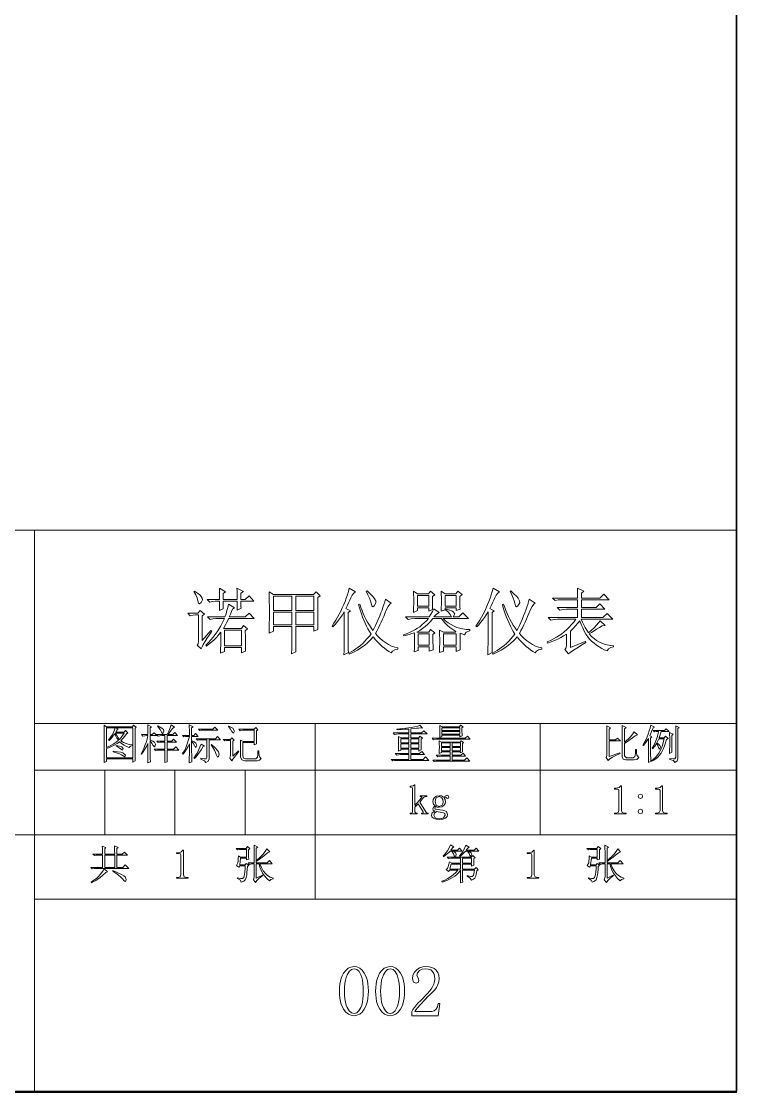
# Model space of a CAD drawing. Extents: x 21 to 293, y 5 to 205.
# Drawn here: x 241.7 to 292.6, y 5.2 to 81.5 of the extents above; entities that cross this region are included whole.
import ezdxf

# ---------------------------------------------------------------- set-up
doc = ezdxf.new("R2010")
doc.units = 0

msp = doc.modelspace()

# ---------------------------------------------------------------- linework, layer by layer
at = {"color": 7, "lineweight": 35}
for q in [(292.64, 205.316), (20.64, 5.316)]:
    msp.add_line((292.64, 5.316), q, dxfattribs=at)
at = {"color": 7, "lineweight": 13}
for p, q in [((127.767, 45.293), (292.639, 45.293)), ((242.663, 45.293), (242.663, 5.25)), ((292.639, 45.293), (292.639, 5.25)), ((242.663, 31.524), (292.639, 31.524)), ((242.663, 28.199), (292.639, 28.199)), ((127.767, 23.609), (292.639, 23.609)), ((242.663, 19.019), (292.639, 19.019)), ((127.767, 5.25), (292.639, 5.25))]:
    msp.add_line(p, q, dxfattribs=at)
at = {"color": 7, "lineweight": 13, "ltscale": 0.312627}
msp.add_line((262.651, 31.524), (262.651, 19.019), dxfattribs=at)
at = {"color": 7, "lineweight": 13, "ltscale": 0.197883}
msp.add_line((278.649, 31.524), (278.649, 23.609), dxfattribs=at)
at = {"color": 7, "lineweight": 13, "ltscale": 0.114744}
for p, q in [((247.655, 28.199), (247.655, 23.609)), ((252.654, 28.199), (252.654, 23.609)), ((257.652, 28.199), (257.652, 23.609))]:
    msp.add_line(p, q, dxfattribs=at)
at = {"color": 7, "lineweight": 13}
for points in [[(254.009, 40.923), (254.049, 40.963), (254.263, 40.814), (254.42, 40.688), (254.522, 40.584), (254.602, 40.451), (254.622, 40.334), (254.532, 40.134), (254.411, 40.044), (254.341, 40.099), (254.291, 40.264), (254.233, 40.47), (254.139, 40.69)], [(257.548, 40.937), (257.347, 40.813), (257.347, 40.358), (257.668, 40.358), (257.95, 40.62), (258.272, 40.238), (257.347, 40.238), (257.349, 40.039), (257.356, 39.871), (257.367, 39.735), (257.085, 39.594), (257.085, 40.238), (256.1, 40.238), (256.1, 39.695), (255.819, 39.574), (255.83, 39.836), (255.837, 40.057), (255.839, 40.238), (255.517, 40.238), (255.341, 40.223), (255.135, 40.177), (254.954, 40.358), (255.839, 40.358), (255.839, 40.631), (255.839, 40.845), (255.839, 40.999), (255.819, 41.164), (256.261, 40.917), (256.1, 40.793), (256.1, 40.358), (257.085, 40.358), (257.085, 40.641), (257.085, 40.854), (257.085, 40.999), (257.065, 41.164)], [(261.252, 38.436), (261.252, 37.458), (261.253, 37.223), (261.257, 37.005), (261.263, 36.805), (261.272, 36.623), (260.95, 36.48), (260.971, 36.867), (260.971, 37.024), (260.971, 37.203), (260.971, 37.405), (260.971, 37.629), (260.971, 37.876), (260.971, 38.145), (260.971, 38.436), (259.664, 38.436), (259.664, 38.115), (259.362, 37.954), (259.368, 38.202), (259.373, 38.45), (259.377, 38.697), (259.38, 38.945), (259.382, 39.193), (259.382, 39.441), (259.382, 39.688), (259.38, 39.934), (259.377, 40.179), (259.373, 40.423), (259.368, 40.665), (259.362, 40.907), (259.684, 40.719), (262.519, 40.719), (262.72, 40.907), (263.001, 40.625), (262.82, 40.505), (262.82, 39.039), (262.822, 38.8), (262.825, 38.587), (262.832, 38.399), (262.84, 38.235), (262.539, 38.115), (262.539, 38.436)], [(259.664, 40.598), (259.664, 39.586), (260.971, 39.586), (260.971, 40.598)], [(261.252, 40.598), (261.252, 39.586), (262.539, 39.586), (262.539, 40.598)], [(264.684, 36.429), (264.693, 36.7), (264.7, 36.948), (264.703, 37.174), (264.705, 37.376), (264.705, 39.471), (264.576, 39.263), (264.445, 39.069), (264.313, 38.887), (264.177, 38.719), (264.04, 38.565), (263.9, 38.423), (263.84, 38.464), (263.978, 38.668), (264.109, 38.877), (264.235, 39.091), (264.354, 39.31), (264.467, 39.534), (264.574, 39.764), (264.674, 39.996), (264.767, 40.228), (264.853, 40.461), (264.931, 40.695), (265.003, 40.929), (265.066, 41.164), (265.509, 40.902), (265.393, 40.819), (265.285, 40.678), (265.187, 40.479), (265.104, 40.303), (265.016, 40.116), (264.923, 39.92), (264.825, 39.713), (265.147, 39.553), (264.986, 39.431), (264.986, 37.457), (264.987, 37.229), (264.991, 37.008), (264.997, 36.795), (265.006, 36.59)], [(266.333, 40.983), (266.551, 40.77), (266.722, 40.591), (266.846, 40.446), (266.949, 40.266), (266.956, 40.111), (266.836, 39.908), (266.735, 39.847), (266.665, 39.908), (266.615, 40.091), (266.571, 40.258), (266.499, 40.456), (266.4, 40.684), (266.273, 40.943)], [(269.635, 39.433), (269.644, 39.632), (269.65, 39.83), (269.654, 40.025), (269.655, 40.218), (269.653, 40.472), (269.646, 40.718), (269.635, 40.958), (269.917, 40.77), (270.701, 40.77), (270.842, 40.958), (271.163, 40.702), (270.982, 40.584), (270.984, 40.259), (270.987, 39.996), (270.994, 39.794), (271.003, 39.654), (270.721, 39.533), (270.721, 39.775), (269.917, 39.775), (269.917, 39.573)], [(269.917, 40.65), (269.917, 39.895), (270.721, 39.895), (270.721, 40.65)], [(271.606, 39.533), (271.617, 39.773), (271.624, 40.013), (271.626, 40.253), (271.624, 40.491), (271.617, 40.724), (271.606, 40.951), (271.887, 40.77), (272.651, 40.77), (272.792, 40.958), (273.094, 40.722), (272.933, 40.584), (272.934, 40.282), (272.938, 40.03), (272.944, 39.828), (272.953, 39.674), (272.671, 39.573), (272.671, 39.775), (271.887, 39.775), (271.887, 39.634)], [(271.887, 40.65), (271.887, 39.895), (272.671, 39.895), (272.671, 40.65)], [(274.928, 36.429), (274.937, 36.7), (274.943, 36.948), (274.947, 37.174), (274.948, 37.376), (274.948, 39.471), (274.82, 39.263), (274.689, 39.069), (274.556, 38.887), (274.421, 38.719), (274.283, 38.565), (274.144, 38.423), (274.083, 38.464), (274.221, 38.668), (274.353, 38.877), (274.478, 39.091), (274.597, 39.31), (274.71, 39.534), (274.817, 39.764), (274.918, 39.996), (275.011, 40.228), (275.096, 40.461), (275.175, 40.695), (275.246, 40.929), (275.31, 41.164), (275.752, 40.902), (275.636, 40.819), (275.529, 40.678), (275.431, 40.479), (275.348, 40.303), (275.26, 40.116), (275.167, 39.92), (275.069, 39.713), (275.39, 39.553), (275.23, 39.431), (275.23, 37.457), (275.231, 37.229), (275.235, 37.008), (275.241, 36.795), (275.25, 36.59)], [(276.577, 40.983), (276.794, 40.77), (276.965, 40.591), (277.089, 40.446), (277.192, 40.266), (277.2, 40.111), (277.079, 39.908), (276.979, 39.847), (276.908, 39.908), (276.858, 40.091), (276.814, 40.258), (276.742, 40.456), (276.643, 40.684), (276.516, 40.943)], [(280.824, 36.939), (281.869, 37.377), (281.909, 37.298), (281.629, 37.131), (281.378, 36.977), (281.155, 36.834), (280.962, 36.704), (280.798, 36.586), (280.663, 36.48), (280.422, 36.799), (280.497, 36.919), (280.522, 37.118), (280.522, 37.895), (280.328, 37.767), (280.122, 37.647), (279.904, 37.536), (279.673, 37.434), (279.43, 37.341), (279.175, 37.257), (279.155, 37.337), (279.39, 37.446), (279.611, 37.559), (279.818, 37.676), (280.013, 37.798), (280.194, 37.924), (280.361, 38.055), (280.549, 38.218), (280.728, 38.389), (280.897, 38.569), (281.056, 38.756), (281.206, 38.951), (279.899, 38.951), (279.648, 38.936), (279.416, 38.891), (279.235, 39.072), (281.326, 39.072), (281.326, 39.672), (280.542, 39.672), (280.291, 39.657), (280.06, 39.611), (279.879, 39.792), (281.326, 39.792), (281.326, 40.341), (280.2, 40.341), (279.949, 40.326), (279.718, 40.28), (279.537, 40.461), (281.326, 40.461), (281.324, 40.709), (281.317, 40.943), (281.306, 41.164), (281.769, 40.963), (281.608, 40.822), (281.608, 40.461), (282.915, 40.461), (283.196, 40.743), (283.578, 40.341), (281.608, 40.341), (281.608, 39.792), (282.633, 39.792), (282.895, 40.054), (283.257, 39.672), (281.608, 39.672), (281.608, 39.072), (283.116, 39.072), (283.417, 39.373), (283.819, 38.951), (281.588, 38.951), (281.672, 38.747), (281.765, 38.549), (281.865, 38.358), (281.974, 38.173), (282.09, 37.995), (282.311, 38.176), (282.505, 38.352), (282.674, 38.523), (282.817, 38.69), (282.935, 38.851), (283.277, 38.513), (283.076, 38.493), (282.871, 38.368), (282.677, 38.247), (282.492, 38.132), (282.316, 38.021), (282.151, 37.915), (282.317, 37.736), (282.492, 37.579), (282.678, 37.442), (282.875, 37.327), (283.043, 37.25), (283.228, 37.184), (283.429, 37.13), (283.647, 37.088), (283.88, 37.058), (283.88, 36.978), (283.685, 36.93), (283.531, 36.837), (283.417, 36.7), (283.225, 36.78), (283.036, 36.875), (282.852, 36.984), (282.671, 37.107), (282.494, 37.245), (282.322, 37.397), (282.179, 37.544), (282.044, 37.711), (281.917, 37.898), (281.798, 38.106), (281.687, 38.334), (281.583, 38.583), (281.487, 38.851), (281.34, 38.663), (281.181, 38.478), (281.008, 38.294), (280.824, 38.114)], [(255.899, 36.532), (255.905, 36.675), (255.91, 36.86), (255.914, 37.089), (255.917, 37.36), (255.919, 37.674), (255.919, 38.03), (255.785, 37.857), (255.635, 37.686), (255.472, 37.519), (255.294, 37.356), (255.101, 37.195), (254.894, 37.039), (254.854, 37.119), (255.037, 37.309), (255.209, 37.499), (255.37, 37.688), (255.52, 37.877), (255.658, 38.066), (255.785, 38.254), (255.901, 38.442), (256.005, 38.629), (256.099, 38.816), (256.181, 39.002), (255.557, 39.002), (255.366, 38.987), (255.155, 38.942), (254.974, 39.123), (256.221, 39.123), (256.296, 39.346), (256.362, 39.57), (256.417, 39.798), (256.462, 40.028), (256.904, 39.766), (256.744, 39.666), (256.674, 39.507), (256.601, 39.326), (256.522, 39.123), (257.668, 39.123), (257.95, 39.384), (258.292, 39.002), (256.482, 39.002), (256.414, 38.855), (256.331, 38.688), (256.233, 38.503), (256.12, 38.3), (257.387, 38.3), (257.528, 38.501), (257.829, 38.26), (257.668, 38.121), (257.669, 37.755), (257.671, 37.439), (257.673, 37.173), (257.677, 36.956), (257.682, 36.789), (257.689, 36.671), (257.407, 36.552), (257.407, 36.944), (256.181, 36.944), (256.181, 36.649)], [(265.81, 40.017), (265.892, 39.788), (265.978, 39.569), (266.066, 39.359), (266.158, 39.159), (266.253, 38.969), (266.375, 38.744), (266.499, 38.531), (266.626, 38.33), (266.755, 38.143), (266.845, 38.314), (266.939, 38.504), (267.035, 38.713), (267.135, 38.942), (267.238, 39.191), (267.322, 39.403), (267.399, 39.609), (267.469, 39.811), (267.533, 40.006), (267.59, 40.196), (267.64, 40.38), (268.062, 40.098), (267.958, 40.021), (267.846, 39.871), (267.727, 39.648), (267.6, 39.352), (267.522, 39.156), (267.439, 38.957), (267.35, 38.757), (267.255, 38.555), (267.155, 38.352), (267.048, 38.147), (266.936, 37.941), (267.086, 37.764), (267.255, 37.596), (267.443, 37.436), (267.65, 37.286), (267.867, 37.153), (268.085, 37.046), (268.304, 36.966), (268.525, 36.912), (268.525, 36.832), (268.304, 36.774), (268.149, 36.68), (268.062, 36.55), (267.894, 36.654), (267.73, 36.767), (267.572, 36.886), (267.419, 37.014), (267.266, 37.155), (267.107, 37.316), (266.944, 37.497), (266.775, 37.699), (266.635, 37.541), (266.488, 37.391), (266.333, 37.248), (266.171, 37.112), (266.001, 36.983), (265.826, 36.863), (265.644, 36.751), (265.457, 36.648), (265.265, 36.554), (265.066, 36.469), (265.026, 36.529), (265.195, 36.623), (265.362, 36.726), (265.529, 36.839), (265.695, 36.962), (265.861, 37.094), (266.023, 37.236), (266.179, 37.388), (266.33, 37.549), (266.475, 37.72), (266.615, 37.901), (266.504, 38.082), (266.397, 38.271), (266.295, 38.469), (266.196, 38.675), (266.102, 38.888), (266.013, 39.107), (265.931, 39.327), (265.857, 39.549), (265.79, 39.772), (265.73, 39.997)], [(272.953, 37.934), (272.954, 37.617), (272.956, 37.343), (272.96, 37.113), (272.966, 36.927), (272.973, 36.784), (272.671, 36.664), (272.671, 36.995), (271.767, 36.995), (271.767, 36.686), (271.485, 36.583), (271.494, 36.79), (271.5, 36.995), (271.504, 37.199), (271.505, 37.402), (271.504, 37.602), (271.5, 37.799), (271.494, 37.993), (271.485, 38.183), (271.767, 38.042), (272.611, 38.042), (272.651, 38.084), (272.433, 38.22), (272.233, 38.362), (272.053, 38.512), (271.892, 38.668), (271.749, 38.832), (271.626, 39.002), (271.023, 39.002), (270.846, 38.796), (270.663, 38.608), (270.475, 38.439), (270.281, 38.288), (270.082, 38.156), (269.877, 38.042), (270.721, 38.042), (270.862, 38.223), (271.163, 37.984), (271.023, 37.865), (271.023, 37.557), (271.026, 37.295), (271.03, 37.078), (271.035, 36.907), (271.043, 36.782), (270.761, 36.684), (270.761, 36.995), (269.977, 36.995), (269.977, 36.727), (269.696, 36.624), (269.707, 36.856), (269.714, 37.098), (269.716, 37.349), (269.716, 37.591), (269.716, 37.807), (269.716, 37.995), (269.517, 37.928), (269.324, 37.869), (269.135, 37.817), (268.952, 37.773), (268.932, 37.833), (269.151, 37.917), (269.359, 38.006), (269.556, 38.101), (269.742, 38.201), (269.917, 38.307), (270.083, 38.422), (270.245, 38.549), (270.402, 38.688), (270.554, 38.839), (270.701, 39.002), (269.736, 39.002), (269.485, 38.987), (269.253, 38.942), (269.072, 39.123), (270.761, 39.123), (270.877, 39.313), (270.985, 39.507), (271.083, 39.706), (271.465, 39.445), (271.269, 39.324), (271.083, 39.123), (272.35, 39.123), (272.26, 39.302), (272.126, 39.463), (271.947, 39.606), (271.988, 39.666), (272.211, 39.601), (272.372, 39.541), (272.47, 39.485), (272.571, 39.344), (272.47, 39.123), (272.872, 39.123), (273.154, 39.405), (273.556, 39.002), (271.746, 39.002), (271.924, 38.848), (272.116, 38.705), (272.321, 38.575), (272.541, 38.458), (272.73, 38.377), (272.936, 38.313), (273.159, 38.264), (273.4, 38.232), (273.656, 38.216), (273.656, 38.136), (273.4, 38.045), (273.274, 37.853), (272.973, 37.954)], [(276.054, 40.017), (276.136, 39.788), (276.221, 39.569), (276.31, 39.359), (276.401, 39.159), (276.496, 38.969), (276.618, 38.744), (276.742, 38.531), (276.869, 38.33), (276.999, 38.143), (277.089, 38.314), (277.182, 38.504), (277.279, 38.713), (277.378, 38.942), (277.481, 39.191), (277.565, 39.403), (277.642, 39.609), (277.713, 39.811), (277.776, 40.006), (277.833, 40.196), (277.883, 40.38), (278.306, 40.098), (278.201, 40.021), (278.09, 39.871), (277.97, 39.648), (277.843, 39.352), (277.766, 39.156), (277.682, 38.957), (277.593, 38.757), (277.499, 38.555), (277.398, 38.352), (277.292, 38.147), (277.18, 37.941), (277.33, 37.764), (277.499, 37.596), (277.687, 37.436), (277.894, 37.286), (278.11, 37.153), (278.328, 37.046), (278.548, 36.966), (278.768, 36.912), (278.768, 36.832), (278.547, 36.774), (278.393, 36.68), (278.306, 36.55), (278.137, 36.654), (277.974, 36.767), (277.816, 36.886), (277.662, 37.014), (277.509, 37.155), (277.351, 37.316), (277.187, 37.497), (277.019, 37.699), (276.879, 37.541), (276.731, 37.391), (276.576, 37.248), (276.414, 37.112), (276.245, 36.983), (276.069, 36.863), (275.888, 36.751), (275.701, 36.648), (275.508, 36.554), (275.31, 36.469), (275.27, 36.529), (275.438, 36.623), (275.606, 36.726), (275.773, 36.839), (275.939, 36.962), (276.104, 37.094), (276.266, 37.236), (276.423, 37.388), (276.573, 37.549), (276.719, 37.72), (276.858, 37.901), (276.747, 38.082), (276.641, 38.271), (276.538, 38.469), (276.44, 38.675), (276.345, 38.888), (276.257, 39.107), (276.175, 39.327), (276.1, 39.549), (276.033, 39.772), (275.973, 39.997)], [(253.567, 39.38), (254.291, 39.38), (254.451, 39.582), (254.753, 39.32), (254.592, 39.2), (254.592, 37.45), (255.216, 38.154), (255.276, 38.114), (255.088, 37.827), (254.925, 37.571), (254.788, 37.345), (254.677, 37.149), (254.592, 36.983), (254.532, 36.847), (254.25, 37.109), (254.311, 37.209), (254.331, 37.39), (254.331, 39.26), (254.13, 39.26), (253.954, 39.245), (253.748, 39.2)], [(259.664, 39.466), (259.664, 38.557), (260.971, 38.557), (260.971, 39.466)], [(261.252, 39.466), (261.252, 38.557), (262.539, 38.557), (262.539, 39.466)], [(256.181, 38.179), (256.181, 37.064), (257.407, 37.064), (257.407, 38.179)], [(269.977, 37.922), (269.977, 37.116), (270.761, 37.116), (270.761, 37.922)], [(271.767, 37.922), (271.767, 37.116), (272.671, 37.116), (272.671, 37.922)], [(249.823, 31.189), (249.823, 29.287), (249.826, 29.069), (249.834, 28.874), (249.662, 28.782), (249.662, 29.024), (247.789, 29.024), (247.789, 28.832), (247.617, 28.759), (247.625, 28.992), (247.628, 29.231), (247.628, 30.966), (247.625, 31.173), (247.617, 31.402), (247.789, 31.299), (249.639, 31.299), (249.719, 31.407), (249.903, 31.258)], [(250.897, 29.369), (250.898, 29.235), (250.902, 29.045), (250.908, 28.799), (250.724, 28.73), (250.728, 28.956), (250.731, 29.183), (250.733, 29.412), (250.735, 29.643), (250.736, 29.877), (250.736, 30.111), (250.634, 29.893), (250.523, 29.695), (250.404, 29.517), (250.276, 29.358), (250.242, 29.381), (250.345, 29.556), (250.44, 29.748), (250.526, 29.955), (250.604, 30.178), (250.674, 30.417), (250.736, 30.671), (250.655, 30.671), (250.512, 30.663), (250.38, 30.637), (250.276, 30.74), (250.736, 30.74), (250.735, 30.946), (250.731, 31.178), (250.724, 31.436), (250.989, 31.297), (250.897, 31.216), (250.897, 30.74), (251.046, 30.74), (251.172, 30.867), (251.368, 30.671), (250.897, 30.671), (250.897, 30.363), (251.081, 30.269), (251.195, 30.192), (251.276, 30.054), (251.247, 29.941), (251.195, 29.872), (251.115, 29.975), (251.02, 30.14), (250.897, 30.294)], [(252.103, 29.642), (252.104, 29.373), (252.106, 29.145), (252.11, 28.958), (252.115, 28.811), (251.931, 28.742), (251.936, 28.954), (251.939, 29.174), (251.941, 29.404), (251.942, 29.642), (251.552, 29.642), (251.408, 29.633), (251.276, 29.607), (251.172, 29.711), (251.942, 29.711), (251.942, 30.201), (251.747, 30.201), (251.603, 30.192), (251.471, 30.166), (251.368, 30.27), (251.942, 30.27), (251.942, 30.671), (251.735, 30.671), (251.592, 30.663), (251.46, 30.637), (251.356, 30.74), (252.103, 30.74), (252.226, 30.993), (252.318, 31.225), (252.379, 31.436), (252.62, 31.274), (252.505, 31.19), (252.39, 31.053), (252.278, 30.894), (252.172, 30.74), (252.505, 30.74), (252.643, 30.878), (252.85, 30.671), (252.103, 30.671), (252.103, 30.27), (252.425, 30.27), (252.563, 30.407), (252.769, 30.201), (252.103, 30.201), (252.103, 29.711), (252.563, 29.711), (252.712, 29.86), (252.93, 29.642)], [(251.425, 31.332), (251.448, 31.367), (251.724, 31.2), (251.839, 31.094), (251.873, 30.995), (251.827, 30.873), (251.77, 30.809), (251.689, 30.914), (251.595, 31.1)], [(253.847, 30.268), (253.847, 29.883), (253.848, 29.554), (253.85, 29.281), (253.852, 29.064), (253.855, 28.903), (253.859, 28.799), (253.675, 28.73), (253.678, 28.905), (253.681, 29.1), (253.683, 29.315), (253.685, 29.551), (253.686, 29.808), (253.686, 30.084), (253.594, 29.887), (253.488, 29.697), (253.37, 29.514), (253.238, 29.338), (253.204, 29.384), (253.306, 29.562), (253.4, 29.75), (253.485, 29.95), (253.561, 30.16), (253.628, 30.381), (253.686, 30.612), (253.399, 30.612), (253.296, 30.589), (253.204, 30.681), (253.686, 30.681), (253.686, 30.891), (253.683, 31.087), (253.68, 31.269), (253.675, 31.436), (253.95, 31.299), (253.847, 31.219), (253.847, 30.681), (253.996, 30.681), (254.123, 30.808), (254.318, 30.612), (253.847, 30.612), (253.847, 30.326), (254.029, 30.219), (254.14, 30.13), (254.215, 29.992), (254.18, 29.895), (254.123, 29.832), (254.042, 29.969), (253.953, 30.136)], [(256.463, 31.313), (256.486, 31.348), (256.632, 31.273), (256.773, 31.187), (256.899, 30.992), (256.819, 30.842), (256.704, 30.957), (256.615, 31.127)], [(268.572, 29.563), (268.579, 29.743), (268.582, 29.917), (268.584, 30.086), (268.582, 30.253), (268.579, 30.424), (268.572, 30.597), (268.744, 30.505), (269.307, 30.505), (269.307, 30.789), (268.572, 30.789), (268.428, 30.78), (268.296, 30.754), (268.193, 30.858), (269.307, 30.858), (269.307, 31.127), (269.03, 31.116), (268.793, 31.107), (268.599, 31.099), (268.446, 31.093), (268.446, 31.138), (268.667, 31.153), (268.88, 31.171), (269.084, 31.192), (269.28, 31.216), (269.468, 31.244), (269.743, 31.294), (269.953, 31.349), (270.1, 31.407), (270.272, 31.205), (270.132, 31.211), (269.985, 31.205), (269.855, 31.189), (269.679, 31.17), (269.457, 31.149), (269.457, 30.858), (270.215, 30.858), (270.387, 31.019), (270.606, 30.789), (269.457, 30.789), (269.457, 30.505), (270.02, 30.505), (270.1, 30.62), (270.272, 30.482), (270.181, 30.403), (270.181, 30.177), (270.183, 29.975), (270.187, 29.797), (270.192, 29.643), (270.031, 29.563), (270.031, 29.701), (269.457, 29.701), (269.457, 29.387), (270.077, 29.387), (270.227, 29.537), (270.433, 29.318), (269.457, 29.318), (269.457, 28.975), (270.318, 28.975), (270.502, 29.159), (270.732, 28.907), (268.434, 28.907), (268.291, 28.898), (268.159, 28.872), (268.055, 28.975), (269.307, 28.975), (269.307, 29.318), (268.721, 29.318), (268.578, 29.31), (268.446, 29.284), (268.342, 29.387), (269.307, 29.387), (269.307, 29.701), (268.744, 29.701), (268.744, 29.632)], [(273.09, 31.213), (273.091, 30.964), (273.095, 30.778), (273.102, 30.655), (272.941, 30.586), (272.941, 30.701), (271.665, 30.701), (271.665, 30.597), (271.505, 30.528), (271.513, 30.735), (271.516, 30.989), (271.513, 31.224), (271.505, 31.379), (271.677, 31.299), (272.918, 31.299), (272.987, 31.407), (273.17, 31.281)], [(283.405, 30.584), (283.405, 30.826), (283.402, 31.035), (283.399, 31.211), (283.394, 31.354), (283.67, 31.227), (283.566, 31.134), (283.566, 30.358), (284.026, 30.358), (284.164, 30.496), (284.37, 30.289), (283.566, 30.289), (283.566, 29.181), (284.324, 29.443), (284.347, 29.398), (284.04, 29.251), (283.796, 29.121), (283.615, 29.006), (283.497, 28.907), (283.359, 29.102), (283.405, 29.263)], [(284.497, 30.781), (284.496, 31), (284.492, 31.199), (284.485, 31.377), (284.773, 31.24), (284.658, 31.148), (284.658, 30.185), (284.813, 30.312), (284.956, 30.445), (285.089, 30.586), (285.248, 30.784), (285.347, 30.941), (285.577, 30.724), (285.422, 30.661), (285.232, 30.518), (285.071, 30.392), (284.88, 30.258), (284.658, 30.117), (284.658, 29.223), (284.807, 29.085), (285.278, 29.085), (285.404, 29.189), (285.433, 29.364), (285.45, 29.683), (285.508, 29.683), (285.518, 29.444), (285.548, 29.281), (285.68, 29.108), (285.548, 28.976), (285.347, 28.936), (284.75, 28.936), (284.56, 28.99), (284.497, 29.154)], [(286.362, 28.759), (286.369, 28.986), (286.372, 29.165), (286.374, 29.296), (286.374, 30.471), (286.231, 30.258), (286.108, 30.091), (286.006, 29.969), (285.972, 29.992), (286.09, 30.198), (286.193, 30.397), (286.28, 30.586), (286.351, 30.767), (286.427, 30.996), (286.489, 31.209), (286.534, 31.407), (286.787, 31.27), (286.695, 31.213), (286.587, 30.956), (286.506, 30.766), (286.454, 30.642), (286.615, 30.574), (286.523, 30.494), (286.523, 29.273), (286.526, 29.067), (286.534, 28.839)], [(288.315, 30.836), (288.314, 30.982), (288.31, 31.16), (288.304, 31.372), (288.557, 31.247), (288.465, 31.178), (288.465, 29.022), (288.413, 28.865), (288.235, 28.759), (288.14, 28.888), (287.879, 28.976), (287.89, 29.033), (288.123, 29.003), (288.246, 29.005), (288.315, 29.136)], [(247.789, 31.23), (247.789, 29.817), (248.044, 29.935), (248.269, 30.061), (248.463, 30.194), (248.628, 30.334), (248.532, 30.478), (248.444, 30.635), (248.364, 30.805), (248.239, 30.624), (248.108, 30.463), (247.973, 30.322), (247.939, 30.345), (248.055, 30.508), (248.158, 30.675), (248.249, 30.845), (248.349, 31.071), (248.398, 31.23)], [(247.789, 29.093), (249.662, 29.093), (249.662, 31.23), (248.421, 31.23), (248.616, 31.122), (248.547, 31.085), (248.444, 30.917), (249.053, 30.917), (249.133, 31.02), (249.306, 30.86), (249.214, 30.804), (249.082, 30.627), (248.948, 30.461), (248.812, 30.305), (248.996, 30.188), (249.194, 30.098), (249.404, 30.035), (249.627, 29.999), (249.627, 29.954), (249.487, 29.914), (249.409, 29.818), (249.215, 29.899), (249.033, 29.994), (248.864, 30.103), (248.708, 30.226), (248.543, 30.106), (248.368, 29.999), (248.184, 29.906), (247.991, 29.827), (247.789, 29.761)], [(248.41, 30.848), (248.516, 30.67), (248.619, 30.521), (248.72, 30.4), (248.827, 30.531), (248.934, 30.68), (249.041, 30.848)], [(254.502, 29.053), (254.749, 29.012), (254.87, 29.006), (254.927, 29.099), (254.927, 30.377), (254.364, 30.377), (254.261, 30.354), (254.169, 30.446), (255.536, 30.446), (255.685, 30.595), (255.904, 30.377), (255.099, 30.377), (255.099, 29.006), (255.03, 28.848), (254.847, 28.742), (254.76, 28.874), (254.502, 28.995)], [(254.341, 31.123), (255.364, 31.123), (255.501, 31.26), (255.708, 31.054), (254.536, 31.054), (254.433, 31.031)], [(257.336, 29.166), (257.336, 29.963), (257.333, 30.153), (257.325, 30.355), (257.508, 30.24), (258.301, 30.24), (258.301, 31.054), (257.52, 31.054), (257.302, 31.019), (257.198, 31.123), (258.29, 31.123), (258.405, 31.237), (258.565, 31.076), (258.462, 31.007), (258.463, 30.671), (258.465, 30.406), (258.468, 30.213), (258.473, 30.091), (258.301, 30.01), (258.301, 30.171), (257.497, 30.171), (257.497, 29.223), (257.54, 29.067), (257.669, 29.015), (258.416, 29.015), (258.525, 29.13), (258.55, 29.299), (258.565, 29.578), (258.623, 29.578), (258.629, 29.424), (258.646, 29.262), (258.695, 29.123), (258.795, 29.038), (258.683, 28.917), (258.508, 28.877), (257.623, 28.877), (257.408, 28.949)], [(270.965, 30.475), (273.32, 30.475), (273.481, 30.625), (273.676, 30.407), (271.286, 30.407), (271.068, 30.372)], [(271.665, 31.23), (271.665, 31.034), (272.941, 31.034), (272.941, 31.23)], [(271.665, 30.965), (271.665, 30.77), (272.941, 30.77), (272.941, 30.965)], [(287.649, 30.401), (287.584, 30.153), (287.517, 29.936), (287.446, 29.751), (287.373, 29.597), (287.269, 29.424), (287.154, 29.27), (287.029, 29.138), (286.894, 29.023), (286.753, 28.923), (286.603, 28.839), (286.58, 28.873), (286.751, 29.006), (286.897, 29.144), (287.017, 29.287), (287.119, 29.438), (287.209, 29.599), (287.287, 29.77), (287.358, 29.961), (287.425, 30.183), (287.488, 30.436), (287.097, 30.436), (287.029, 30.284), (286.96, 30.149), (287.1, 30.045), (287.178, 29.965), (287.224, 29.861), (287.184, 29.752), (287.132, 29.701), (287.074, 29.816), (287.023, 29.962), (286.937, 30.103), (286.816, 29.919), (286.661, 29.735), (286.626, 29.77), (286.748, 29.957), (286.854, 30.169), (286.942, 30.404), (287.012, 30.631), (287.06, 30.818), (287.086, 30.965), (286.925, 30.965), (286.799, 30.942), (286.695, 31.034), (287.511, 31.034), (287.637, 31.161), (287.833, 30.965), (287.27, 30.965), (287.215, 30.788), (287.12, 30.505), (287.477, 30.505), (287.569, 30.62), (287.764, 30.47)], [(288.028, 29.946), (288.031, 29.773), (288.04, 29.482), (287.867, 29.403), (287.876, 29.714), (287.879, 29.901), (287.879, 30.534), (287.876, 30.718), (287.867, 30.885), (288.12, 30.772), (288.028, 30.681)], [(248.479, 29.963), (248.714, 29.912), (248.869, 29.867), (248.973, 29.723), (248.927, 29.622), (248.846, 29.675), (248.694, 29.792), (248.467, 29.931)], [(254.513, 30.067), (254.766, 29.917), (254.651, 29.859), (254.535, 29.66), (254.416, 29.477), (254.294, 29.311), (254.17, 29.162), (254.042, 29.029), (254.008, 29.063), (254.131, 29.24), (254.243, 29.429), (254.344, 29.629), (254.434, 29.842)], [(255.272, 30.044), (255.519, 29.789), (255.68, 29.608), (255.754, 29.502), (255.8, 29.34), (255.754, 29.19), (255.697, 29.121), (255.593, 29.317), (255.541, 29.461), (255.464, 29.626), (255.363, 29.813), (255.237, 30.021)], [(256.566, 29.059), (256.612, 29.263), (256.612, 30.318), (256.474, 30.318), (256.331, 30.31), (256.199, 30.284), (256.095, 30.387), (256.601, 30.387), (256.716, 30.502), (256.876, 30.342), (256.773, 30.262), (256.773, 29.206), (257.175, 29.581), (257.21, 29.547), (257.032, 29.318), (256.891, 29.13), (256.785, 28.983), (256.716, 28.877)], [(268.744, 30.436), (268.744, 30.152), (269.307, 30.152), (269.307, 30.436)], [(268.744, 30.083), (268.744, 29.77), (269.307, 29.77), (269.307, 30.083)], [(269.457, 30.436), (269.457, 30.152), (270.031, 30.152), (270.031, 30.436)], [(269.457, 30.083), (269.457, 29.77), (270.031, 29.77), (270.031, 30.083)], [(273.125, 30.106), (273.126, 29.837), (273.13, 29.636), (273.136, 29.501), (272.975, 29.432), (272.975, 29.524), (272.389, 29.524), (272.389, 29.27), (273.01, 29.27), (273.17, 29.407), (273.354, 29.201), (272.389, 29.201), (272.389, 28.917), (273.274, 28.917), (273.446, 29.077), (273.642, 28.848), (271.39, 28.848), (271.246, 28.839), (271.114, 28.813), (271.011, 28.917), (272.24, 28.917), (272.24, 29.201), (271.642, 29.201), (271.499, 29.192), (271.367, 29.166), (271.263, 29.27), (272.24, 29.27), (272.24, 29.524), (271.631, 29.524), (271.631, 29.455), (271.47, 29.398), (271.479, 29.628), (271.482, 29.856), (271.479, 30.081), (271.47, 30.303), (271.631, 30.211), (272.964, 30.211), (273.033, 30.303), (273.205, 30.176)], [(271.631, 30.142), (271.631, 29.887), (272.24, 29.887), (272.24, 30.142)], [(271.631, 29.818), (271.631, 29.593), (272.24, 29.593), (272.24, 29.818)], [(272.389, 30.142), (272.389, 29.887), (272.975, 29.887), (272.975, 30.142)], [(272.389, 29.818), (272.389, 29.593), (272.975, 29.593), (272.975, 29.818)], [(248.26, 29.549), (248.572, 29.514), (248.804, 29.48), (248.955, 29.447), (249.133, 29.28), (249.087, 29.162), (248.973, 29.227), (248.863, 29.293), (248.708, 29.361), (248.507, 29.432), (248.26, 29.506)], [(270.083, 25.931), (270.513, 25.237), (270.576, 25.172), (270.638, 25.155), (270.683, 25.155), (270.683, 25.096), (270.219, 25.096), (270.219, 25.155), (270.253, 25.155), (270.332, 25.172), (270.321, 25.237), (269.97, 25.816), (269.742, 25.566), (269.742, 25.249), (269.771, 25.178), (269.845, 25.155), (269.903, 25.155), (269.903, 25.096), (269.405, 25.096), (269.405, 25.155), (269.462, 25.155), (269.543, 25.178), (269.566, 25.248), (269.566, 26.914), (269.543, 26.984), (269.462, 27.008), (269.393, 27.008), (269.393, 27.066), (269.497, 27.066), (269.622, 27.089), (269.717, 27.155), (269.742, 27.155), (269.742, 25.696), (270.22, 26.226), (270.237, 26.302), (270.185, 26.331), (270.117, 26.331), (270.117, 26.39), (270.595, 26.39), (270.595, 26.331), (270.538, 26.331), (270.453, 26.314), (270.356, 26.249)], [(284.444, 27.096), (284.444, 25.339), (284.501, 25.201), (284.662, 25.155), (284.777, 25.155), (284.777, 25.096), (283.946, 25.096), (283.946, 25.155), (284.049, 25.155), (284.216, 25.201), (284.268, 25.342), (284.268, 26.755), (284.239, 26.831), (284.153, 26.861), (283.946, 26.861), (283.946, 26.919), (284.049, 26.919), (284.271, 26.964), (284.4, 27.096)], [(287.365, 27.096), (287.365, 25.339), (287.423, 25.201), (287.584, 25.155), (287.699, 25.155), (287.699, 25.096), (286.867, 25.096), (286.867, 25.155), (286.971, 25.155), (287.137, 25.201), (287.189, 25.342), (287.189, 26.755), (287.16, 26.831), (287.074, 26.861), (286.867, 26.861), (286.867, 26.919), (286.971, 26.919), (287.193, 26.964), (287.321, 27.096)], [(271.731, 25.351), (271.881, 25.315), (271.985, 25.255), (272.066, 25.057), (272.029, 24.905), (271.921, 24.786), (271.734, 24.71), (271.463, 24.684), (271.243, 24.708), (271.069, 24.78), (270.956, 24.883), (270.918, 25), (270.975, 25.159), (271.154, 25.283), (271.046, 25.356), (271.007, 25.453), (271.056, 25.572), (271.178, 25.657), (271.058, 25.792), (271.007, 25.961), (271.037, 26.121), (271.126, 26.26), (271.27, 26.358), (271.463, 26.39), (271.639, 26.368), (271.782, 26.288), (271.932, 26.387), (272.046, 26.419), (272.13, 26.376), (272.154, 26.296), (272.136, 26.215), (272.069, 26.184), (272.009, 26.203), (271.973, 26.259), (271.918, 26.29), (271.827, 26.243), (271.896, 26.119), (271.918, 25.961), (271.891, 25.827), (271.81, 25.696), (271.669, 25.599), (271.462, 25.566), (271.336, 25.583), (271.245, 25.623), (271.177, 25.566), (271.154, 25.51), (271.177, 25.441), (271.246, 25.419), (271.389, 25.397), (271.517, 25.379)], [(271.183, 25.961), (271.258, 25.724), (271.463, 25.625), (271.672, 25.712), (271.725, 25.818), (271.742, 25.961), (271.722, 26.13), (271.661, 26.244), (271.463, 26.331), (271.264, 26.244), (271.203, 26.13)], [(285.954, 26.346), (285.908, 26.23), (285.792, 26.184), (285.676, 26.23), (285.63, 26.346), (285.676, 26.461), (285.792, 26.508), (285.908, 26.461)], [(271.269, 25.26), (271.133, 25.151), (271.095, 24.996), (271.193, 24.823), (271.315, 24.763), (271.487, 24.743), (271.653, 24.759), (271.78, 24.806), (271.889, 24.996), (271.862, 25.123), (271.78, 25.18), (271.541, 25.226), (271.408, 25.24)], [(285.954, 25.258), (285.908, 25.142), (285.792, 25.096), (285.676, 25.142), (285.63, 25.258), (285.676, 25.373), (285.792, 25.419), (285.908, 25.373)], [(272.448, 22.447), (272.593, 22.363), (272.66, 22.292), (272.689, 22.206), (272.643, 22.108), (272.574, 22.068), (272.54, 22.103), (272.494, 22.258), (272.379, 22.447), (272.241, 22.447), (272.145, 22.353), (272.04, 22.252), (271.918, 22.149), (271.77, 22.045), (271.747, 22.091), (271.905, 22.257), (272.057, 22.454), (272.186, 22.67), (272.275, 22.889), (272.505, 22.737), (272.416, 22.665), (272.287, 22.516), (272.781, 22.516), (272.919, 22.654), (273.114, 22.447)], [(247.494, 22.222), (247.493, 22.44), (247.489, 22.635), (247.483, 22.807), (247.735, 22.692), (247.655, 22.612), (247.655, 22.222), (248.367, 22.222), (248.366, 22.493), (248.362, 22.696), (248.356, 22.83), (248.609, 22.704), (248.528, 22.635), (248.528, 22.222), (248.907, 22.222), (249.057, 22.372), (249.275, 22.153), (248.528, 22.153), (248.528, 21.281), (248.942, 21.281), (249.126, 21.465), (249.378, 21.212), (247.046, 21.212), (246.903, 21.203), (246.77, 21.178), (246.667, 21.281), (247.494, 21.281), (247.494, 22.153), (247.195, 22.153), (247.052, 22.145), (246.92, 22.119), (246.816, 22.222)], [(247.655, 22.153), (247.655, 21.281), (248.367, 21.281), (248.367, 22.153)], [(253.261, 22.506), (253.261, 20.75), (253.318, 20.611), (253.479, 20.565), (253.594, 20.565), (253.594, 20.506), (252.763, 20.506), (252.763, 20.565), (252.866, 20.565), (253.033, 20.612), (253.084, 20.752), (253.084, 22.166), (253.056, 22.242), (252.969, 22.271), (252.763, 22.271), (252.763, 22.33), (252.866, 22.33), (253.088, 22.374), (253.217, 22.506)], [(257.013, 22.634), (257.725, 22.634), (257.817, 22.76), (257.99, 22.622), (257.898, 22.539), (257.899, 22.276), (257.903, 22.056), (257.909, 21.878), (257.748, 21.821), (257.748, 21.947), (257.323, 21.947), (257.266, 21.457), (257.656, 21.457), (257.737, 21.572), (257.909, 21.434), (257.817, 21.354), (257.801, 21.129), (257.784, 20.931), (257.766, 20.76), (257.725, 20.553), (257.662, 20.408), (257.554, 20.307), (257.381, 20.235), (257.32, 20.37), (257.116, 20.5), (257.116, 20.547), (257.33, 20.503), (257.467, 20.489), (257.552, 20.559), (257.61, 20.771), (257.637, 20.966), (257.656, 21.171), (257.668, 21.389), (257.266, 21.389), (257.197, 21.297), (257.036, 21.422), (257.134, 21.602), (257.151, 21.723), (257.164, 21.892), (257.174, 22.108), (257.323, 22.016), (257.748, 22.016), (257.748, 22.565), (257.392, 22.565), (257.249, 22.556), (257.116, 22.531)], [(258.3, 21.605), (258.299, 21.918), (258.299, 22.189), (258.297, 22.419), (258.295, 22.607), (258.292, 22.754), (258.288, 22.859), (258.553, 22.732), (258.449, 22.652), (258.449, 21.605), (259.219, 21.605), (259.38, 21.765), (259.587, 21.536), (258.702, 21.536), (258.814, 21.268), (258.944, 21.04), (259.093, 20.852), (259.258, 20.703), (259.442, 20.594), (259.644, 20.525), (259.644, 20.479), (259.475, 20.43), (259.38, 20.329), (259.193, 20.5), (259.033, 20.683), (258.897, 20.878), (258.787, 21.085), (258.703, 21.304), (258.644, 21.536), (258.449, 21.536), (258.449, 20.523), (258.886, 20.741), (258.909, 20.707), (258.659, 20.509), (258.49, 20.344), (258.403, 20.212), (258.242, 20.408), (258.3, 20.615), (258.3, 21.536), (258.242, 21.536), (258.099, 21.527), (257.967, 21.501), (257.863, 21.605)], [(259.207, 22.606), (259.403, 22.399), (259.256, 22.321), (259.047, 22.157), (258.868, 22.01), (258.669, 21.86), (258.449, 21.708), (258.449, 21.777), (258.618, 21.917), (258.773, 22.059), (258.914, 22.203), (259.088, 22.413)], [(272.069, 21.195), (272.113, 21.339), (272.155, 21.504), (272.195, 21.69), (272.367, 21.575), (272.988, 21.575), (272.988, 21.947), (272.356, 21.947), (272.138, 21.913), (272.034, 22.016), (273.746, 22.016), (273.861, 22.131), (274.022, 21.968), (273.93, 21.907), (273.933, 21.616), (273.941, 21.449), (273.78, 21.38), (273.78, 21.506), (273.137, 21.506), (273.137, 21.163), (273.976, 21.163), (274.091, 21.278), (274.252, 21.117), (274.148, 21.048), (274.108, 20.809), (274.079, 20.664), (274.016, 20.514), (273.918, 20.434), (273.758, 20.382), (273.683, 20.526), (273.459, 20.658), (273.459, 20.704), (273.699, 20.645), (273.821, 20.629), (273.913, 20.698), (273.946, 20.829), (273.987, 21.094), (273.137, 21.094), (273.137, 20.529), (273.14, 20.387), (273.149, 20.241), (272.976, 20.183), (272.983, 20.338), (272.986, 20.515), (272.988, 20.711), (272.988, 21.079), (272.861, 20.926), (272.724, 20.789), (272.574, 20.667), (272.413, 20.562), (272.242, 20.468), (272.063, 20.384), (271.875, 20.308), (271.678, 20.24), (271.667, 20.298), (271.873, 20.384), (272.078, 20.488), (272.281, 20.61), (272.473, 20.751), (272.644, 20.912), (272.792, 21.094), (272.218, 21.094), (272.138, 20.991), (271.965, 21.128)], [(273.367, 22.877), (273.597, 22.726), (273.502, 22.662), (273.378, 22.516), (273.964, 22.516), (274.102, 22.654), (274.297, 22.447), (273.562, 22.447), (273.752, 22.315), (273.792, 22.229), (273.746, 22.12), (273.689, 22.068), (273.643, 22.131), (273.597, 22.264), (273.493, 22.447), (273.332, 22.447), (273.172, 22.269), (273.08, 22.182), (272.942, 22.068), (272.907, 22.103), (273.039, 22.257), (273.142, 22.399), (273.218, 22.529), (273.301, 22.709)], [(278.239, 22.506), (278.239, 20.75), (278.296, 20.611), (278.457, 20.565), (278.572, 20.565), (278.572, 20.506), (277.741, 20.506), (277.741, 20.565), (277.844, 20.565), (278.01, 20.612), (278.062, 20.752), (278.062, 22.166), (278.033, 22.242), (277.947, 22.271), (277.741, 22.271), (277.741, 22.33), (277.844, 22.33), (278.066, 22.374), (278.195, 22.506)], [(281.991, 22.634), (282.703, 22.634), (282.795, 22.76), (282.968, 22.622), (282.876, 22.539), (282.877, 22.276), (282.881, 22.056), (282.887, 21.878), (282.726, 21.821), (282.726, 21.947), (282.301, 21.947), (282.244, 21.457), (282.634, 21.457), (282.715, 21.572), (282.887, 21.434), (282.795, 21.354), (282.779, 21.129), (282.762, 20.931), (282.743, 20.76), (282.703, 20.553), (282.64, 20.408), (282.532, 20.307), (282.359, 20.235), (282.298, 20.37), (282.094, 20.5), (282.094, 20.547), (282.308, 20.503), (282.445, 20.489), (282.53, 20.559), (282.588, 20.771), (282.615, 20.966), (282.634, 21.171), (282.646, 21.389), (282.244, 21.389), (282.175, 21.297), (282.014, 21.422), (282.112, 21.602), (282.129, 21.723), (282.142, 21.892), (282.152, 22.108), (282.301, 22.016), (282.726, 22.016), (282.726, 22.565), (282.37, 22.565), (282.227, 22.556), (282.094, 22.531)], [(283.278, 21.605), (283.277, 21.918), (283.276, 22.189), (283.275, 22.419), (283.273, 22.607), (283.27, 22.754), (283.266, 22.859), (283.53, 22.732), (283.427, 22.652), (283.427, 21.605), (284.197, 21.605), (284.358, 21.765), (284.565, 21.536), (283.68, 21.536), (283.792, 21.268), (283.922, 21.04), (284.07, 20.852), (284.236, 20.703), (284.42, 20.594), (284.622, 20.525), (284.622, 20.479), (284.452, 20.43), (284.358, 20.329), (284.171, 20.5), (284.01, 20.683), (283.875, 20.878), (283.765, 21.085), (283.681, 21.304), (283.622, 21.536), (283.427, 21.536), (283.427, 20.523), (283.864, 20.741), (283.887, 20.707), (283.636, 20.509), (283.468, 20.344), (283.381, 20.212), (283.22, 20.408), (283.278, 20.615), (283.278, 21.536), (283.22, 21.536), (283.077, 21.527), (282.945, 21.501), (282.841, 21.605)], [(284.185, 22.606), (284.381, 22.399), (284.234, 22.321), (284.025, 22.157), (283.846, 22.01), (283.647, 21.86), (283.427, 21.708), (283.427, 21.777), (283.596, 21.917), (283.751, 22.059), (283.892, 22.203), (284.066, 22.413)], [(272.333, 21.506), (272.284, 21.36), (272.229, 21.163), (272.988, 21.163), (272.988, 21.506)], [(273.137, 21.947), (273.137, 21.575), (273.78, 21.575), (273.78, 21.947)], [(247.621, 21.171), (247.862, 20.964), (247.735, 20.918), (247.515, 20.723), (247.327, 20.568), (247.173, 20.453), (247.031, 20.359), (246.881, 20.269), (246.724, 20.183), (246.701, 20.229), (246.892, 20.366), (247.062, 20.503), (247.211, 20.639), (247.339, 20.774), (247.527, 21.008)], [(248.229, 21.018), (248.241, 21.063), (248.588, 20.908), (248.847, 20.781), (249.019, 20.683), (249.103, 20.612), (249.183, 20.421), (249.16, 20.325), (249.126, 20.275), (249.045, 20.322), (248.919, 20.466), (248.802, 20.594), (248.649, 20.728), (248.458, 20.869)], [(265.406, 10.721), (265.196, 10.75), (265.002, 10.836), (264.826, 10.98), (264.667, 11.181), (264.576, 11.345), (264.501, 11.53), (264.442, 11.736), (264.401, 11.963), (264.376, 12.211), (264.367, 12.48), (264.375, 12.732), (264.4, 12.967), (264.44, 13.186), (264.496, 13.387), (264.569, 13.572), (264.657, 13.741), (264.813, 13.951), (264.989, 14.101), (265.187, 14.191), (265.406, 14.221), (265.617, 14.192), (265.809, 14.106), (265.982, 13.962), (266.136, 13.761), (266.225, 13.597), (266.297, 13.414), (266.354, 13.211), (266.394, 12.987), (266.418, 12.744), (266.426, 12.48), (266.418, 12.217), (266.394, 11.973), (266.354, 11.748), (266.297, 11.543), (266.225, 11.357), (266.136, 11.191), (265.982, 10.985), (265.809, 10.838), (265.617, 10.75)], [(265.407, 14.066), (265.225, 14.018), (265.064, 13.875), (264.923, 13.635), (264.853, 13.451), (264.798, 13.243), (264.759, 13.012), (264.735, 12.758), (264.728, 12.48), (264.735, 12.189), (264.759, 11.925), (264.798, 11.688), (264.853, 11.479), (264.923, 11.297), (265.064, 11.063), (265.225, 10.922), (265.407, 10.875), (265.598, 10.922), (265.759, 11.063), (265.891, 11.297), (265.954, 11.479), (266.003, 11.688), (266.038, 11.925), (266.059, 12.189), (266.066, 12.48), (266.059, 12.758), (266.039, 13.012), (266.007, 13.243), (265.96, 13.451), (265.901, 13.635), (265.773, 13.875), (265.608, 14.018)], [(267.98, 10.721), (267.769, 10.75), (267.576, 10.836), (267.4, 10.98), (267.241, 11.181), (267.149, 11.345), (267.074, 11.53), (267.016, 11.736), (266.974, 11.963), (266.949, 12.211), (266.941, 12.48), (266.949, 12.732), (266.973, 12.967), (267.013, 13.186), (267.07, 13.387), (267.142, 13.572), (267.231, 13.741), (267.386, 13.951), (267.563, 14.101), (267.761, 14.191), (267.98, 14.221), (268.19, 14.192), (268.382, 14.106), (268.555, 13.962), (268.71, 13.761), (268.798, 13.597), (268.871, 13.414), (268.927, 13.211), (268.967, 12.987), (268.992, 12.744), (269, 12.48), (268.992, 12.217), (268.967, 11.973), (268.927, 11.748), (268.871, 11.543), (268.798, 11.357), (268.71, 11.191), (268.555, 10.985), (268.382, 10.838), (268.19, 10.75)], [(267.981, 14.066), (267.799, 14.018), (267.637, 13.875), (267.497, 13.635), (267.426, 13.451), (267.371, 13.243), (267.332, 13.012), (267.309, 12.758), (267.301, 12.48), (267.309, 12.189), (267.332, 11.925), (267.371, 11.688), (267.426, 11.479), (267.497, 11.297), (267.637, 11.063), (267.799, 10.922), (267.981, 10.875), (268.172, 10.922), (268.333, 11.063), (268.464, 11.297), (268.527, 11.479), (268.576, 11.688), (268.611, 11.925), (268.632, 12.189), (268.639, 12.48), (268.633, 12.758), (268.613, 13.012), (268.58, 13.243), (268.534, 13.451), (268.474, 13.635), (268.346, 13.875), (268.182, 14.018)], [(271.161, 13.332), (271.143, 13.551), (271.087, 13.733), (270.994, 13.878), (270.863, 13.983), (270.696, 14.045), (270.491, 14.066), (270.258, 14.034), (270.064, 13.935), (269.932, 13.787), (269.888, 13.602), (269.969, 13.401), (270.029, 13.239), (269.979, 13.087), (269.828, 13.037), (269.636, 13.109), (269.566, 13.343), (269.6, 13.606), (269.701, 13.824), (269.87, 13.996), (270.077, 14.121), (270.293, 14.196), (270.518, 14.221), (270.745, 14.206), (270.941, 14.16), (271.105, 14.084), (271.237, 13.978), (271.367, 13.803), (271.444, 13.601), (271.47, 13.372), (271.443, 13.129), (271.36, 12.886), (271.271, 12.726), (271.154, 12.571), (271.007, 12.421), (270.82, 12.239), (270.648, 12.068), (270.492, 11.909), (270.35, 11.762), (270.223, 11.627), (270.112, 11.503), (269.932, 11.294), (269.808, 11.136), (269.74, 11.03), (270.935, 11.03), (271.101, 11.065), (271.238, 11.171), (271.34, 11.348), (271.4, 11.596), (271.522, 11.596), (271.4, 10.721), (269.514, 10.721), (269.514, 11.03), (269.598, 11.16), (269.711, 11.312), (269.854, 11.486), (269.982, 11.631), (270.129, 11.789), (270.296, 11.959), (270.482, 12.141), (270.645, 12.307), (270.785, 12.469), (270.903, 12.625), (270.997, 12.776), (271.088, 12.97), (271.143, 13.156)]]:
    msp.add_lwpolyline(points, close=True, dxfattribs=at)

doc.saveas('drawing.dxf')
